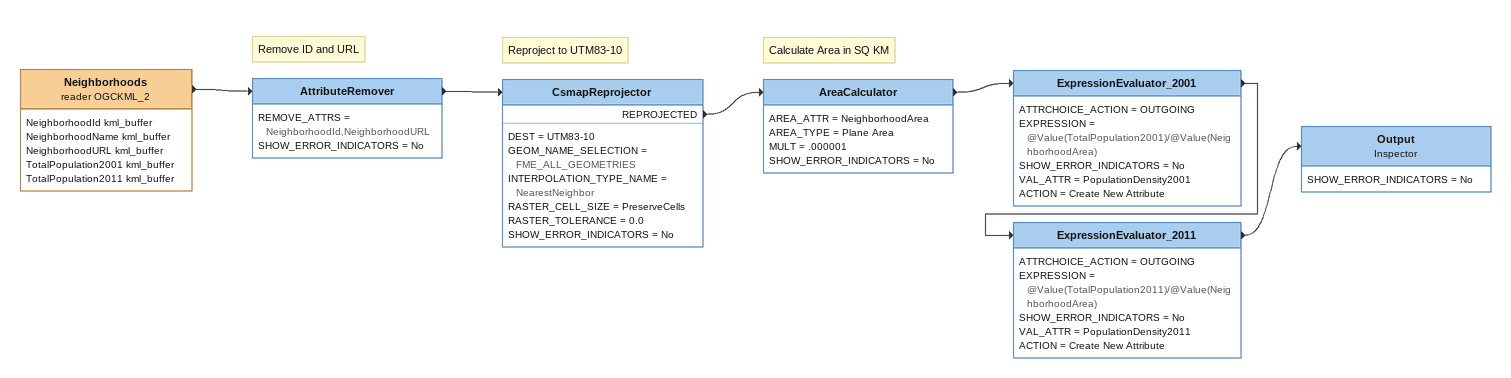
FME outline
Neighborhoods (reader OGCKML_2)
    attributes: NeighborhoodId kml_buffer, NeighborhoodName kml_buffer, NeighborhoodURL kml_buffer, TotalPopulation2001 kml_buffer, TotalPopulation2011 kml_buffer
    -> AttributeRemover
Note: Remove ID and URL
AttributeRemover
    REMOVE_ATTRS = NeighborhoodId,NeighborhoodURL
    SHOW_ERROR_INDICATORS = No
    -> CsmapReprojector
Note: Reproject to UTM83-10
CsmapReprojector
    DEST = UTM83-10
    GEOM_NAME_SELECTION = FME_ALL_GEOMETRIES
    INTERPOLATION_TYPE_NAME = NearestNeighbor
    RASTER_CELL_SIZE = PreserveCells
    RASTER_TOLERANCE = 0.0
    SHOW_ERROR_INDICATORS = No
    REPROJECTED -> AreaCalculator
Note: Calculate Area in SQ KM
AreaCalculator
    AREA_ATTR = NeighborhoodArea
    AREA_TYPE = Plane Area
    MULT = .000001
    SHOW_ERROR_INDICATORS = No
    -> ExpressionEvaluator_2001
ExpressionEvaluator_2001
    ATTRCHOICE_ACTION = OUTGOING
    EXPRESSION = @Value(TotalPopulation2001)/@Value(NeighborhoodArea)
    SHOW_ERROR_INDICATORS = No
    VAL_ATTR = PopulationDensity2001
    ACTION = Create New Attribute
    -> ExpressionEvaluator_2011
ExpressionEvaluator_2011
    ATTRCHOICE_ACTION = OUTGOING
    EXPRESSION = @Value(TotalPopulation2011)/@Value(NeighborhoodArea)
    SHOW_ERROR_INDICATORS = No
    VAL_ATTR = PopulationDensity2011
    ACTION = Create New Attribute
    -> Output
Output: Inspector
    SHOW_ERROR_INDICATORS = No
